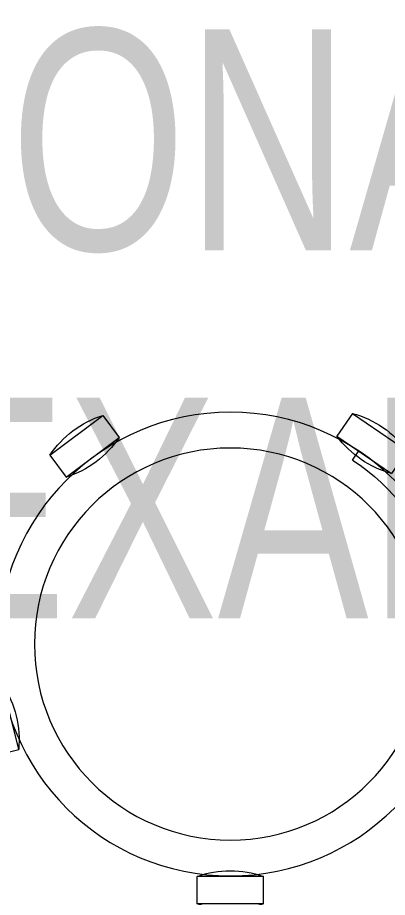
# Model space of a CAD drawing. Header units: millimetres. Extents: x -2143172 to 5255, y -610845 to 279739.
# Drawn here: x -1140110 to -1139775, y -593217 to -592420 of the extents above; entities that cross this region are included whole.
import ezdxf

# ---------------------------------------------------------------- set-up
doc = ezdxf.new("R2010")
doc.units = ezdxf.units.MM
doc.header["$LTSCALE"] = 30
doc.layers.get('0').update_dxf_attribs({"lineweight": 5})
doc.layers.add('72_EGR_BASE_TEXT', color=7, linetype='Continuous', lineweight=5)
doc.layers.add('LOADING', color=163, linetype='Continuous', lineweight=5)
doc.styles.add('X3G_ENTITY_258862', font='swisscl.ttf', dxfattribs={"height": 200})

# ---------------------------------------------------------------- blocks, each defined once
blk = doc.blocks.new('HF10037-P')
for p, q in [((0.24594, 0.13397), (0.18594, 0.13397)), ((0.18594, 0.13397), (0.18594, 0.10897)), ((0.24594, 0.13397), (0.24594, 0.10897)), ((0.24594, 0.10897), (0.18594, 0.10897)), ((0, 0), (-0.01424, -0.05828)), ((0, 0), (0.02429, -0.00594)), ((0.02429, -0.00594), (0.01004, -0.06422)), ((0.40714, -0.0094), (0.43095, -0.00177)), ((0.43095, -0.00177), (0.44926, -0.05891)), ((0.40714, -0.0094), (0.42545, -0.06654)), ((0.40694, -0.04171), (0.41648, -0.03873)), ((-0.01424, -0.05828), (0.01004, -0.06422)), ((0.42545, -0.06654), (0.44926, -0.05891)), ((0.05239, -0.27245), (0.06739, -0.25246)), ((0.06739, -0.25246), (0.11538, -0.28847)), ((0.31251, -0.2897), (0.36199, -0.25577)), ((0.37613, -0.27639), (0.36199, -0.25577)), ((0.32674, -0.26798), (0.33228, -0.27631)), ((0.05239, -0.27245), (0.10038, -0.30847)), ((0.32664, -0.31032), (0.37613, -0.27639)), ((0.10038, -0.30847), (0.11538, -0.28847)), ((0.32664, -0.31032), (0.31251, -0.2897))]:
    blk.add_line(p, q)
for radius in [0.21, 0.1775]:
    blk.add_circle((0.21605, -0.1014), radius)
for centre, radius, start, end in [((0.21594, 0.04647), 0.0925, 71.07536, 108.92464), ((0.21594, 0.19647), 0.0925, 251.07536, 288.92464), ((0.07788, -0.04992), 0.0925, 147.34193, 185.19122), ((-0.06784, -0.0143), 0.0925, 327.34193, 5.19122), ((0.35678, -0.05704), 0.0925, 358.84116, 36.69044), ((0.49963, -0.01127), 0.0925, 178.84116, 216.69044), ((0.21605, -0.1014), 0.2, 303.60368, 17.3657), ((0.03887, -0.34045), 0.0925, 34.18748, 72.03677), ((0.38673, -0.3449), 0.0925, 105.51211, 143.3614), ((0.1289, -0.22048), 0.0925, 214.18748, 252.03677), ((0.3019, -0.22119), 0.0925, 285.51211, 323.3614)]:
    blk.add_arc(centre, radius, start, end)

msp = doc.modelspace()

# ---------------------------------------------------------------- block references
at = {"layer": 'LOADING', "xscale": -1000, "yscale": 1000, "zscale": 1000, "rotation": 180}
msp.add_blockref('HF10037-P', (-1140133.14, -593088.94, 0.1), dxfattribs=at)

# ---------------------------------------------------------------- texts
at = {"layer": '72_EGR_BASE_TEXT', "insert": (-1139148.47, -592430.89, 0.1), "char_height": 200, "width": 3493.2205, "attachment_point": 2, "style": 'X3G_ENTITY_258862'}
msp.add_mtext('PULMONARY CONSULTATION / EXAMINATION ROOM', dxfattribs=at)

doc.saveas('drawing.dxf')
